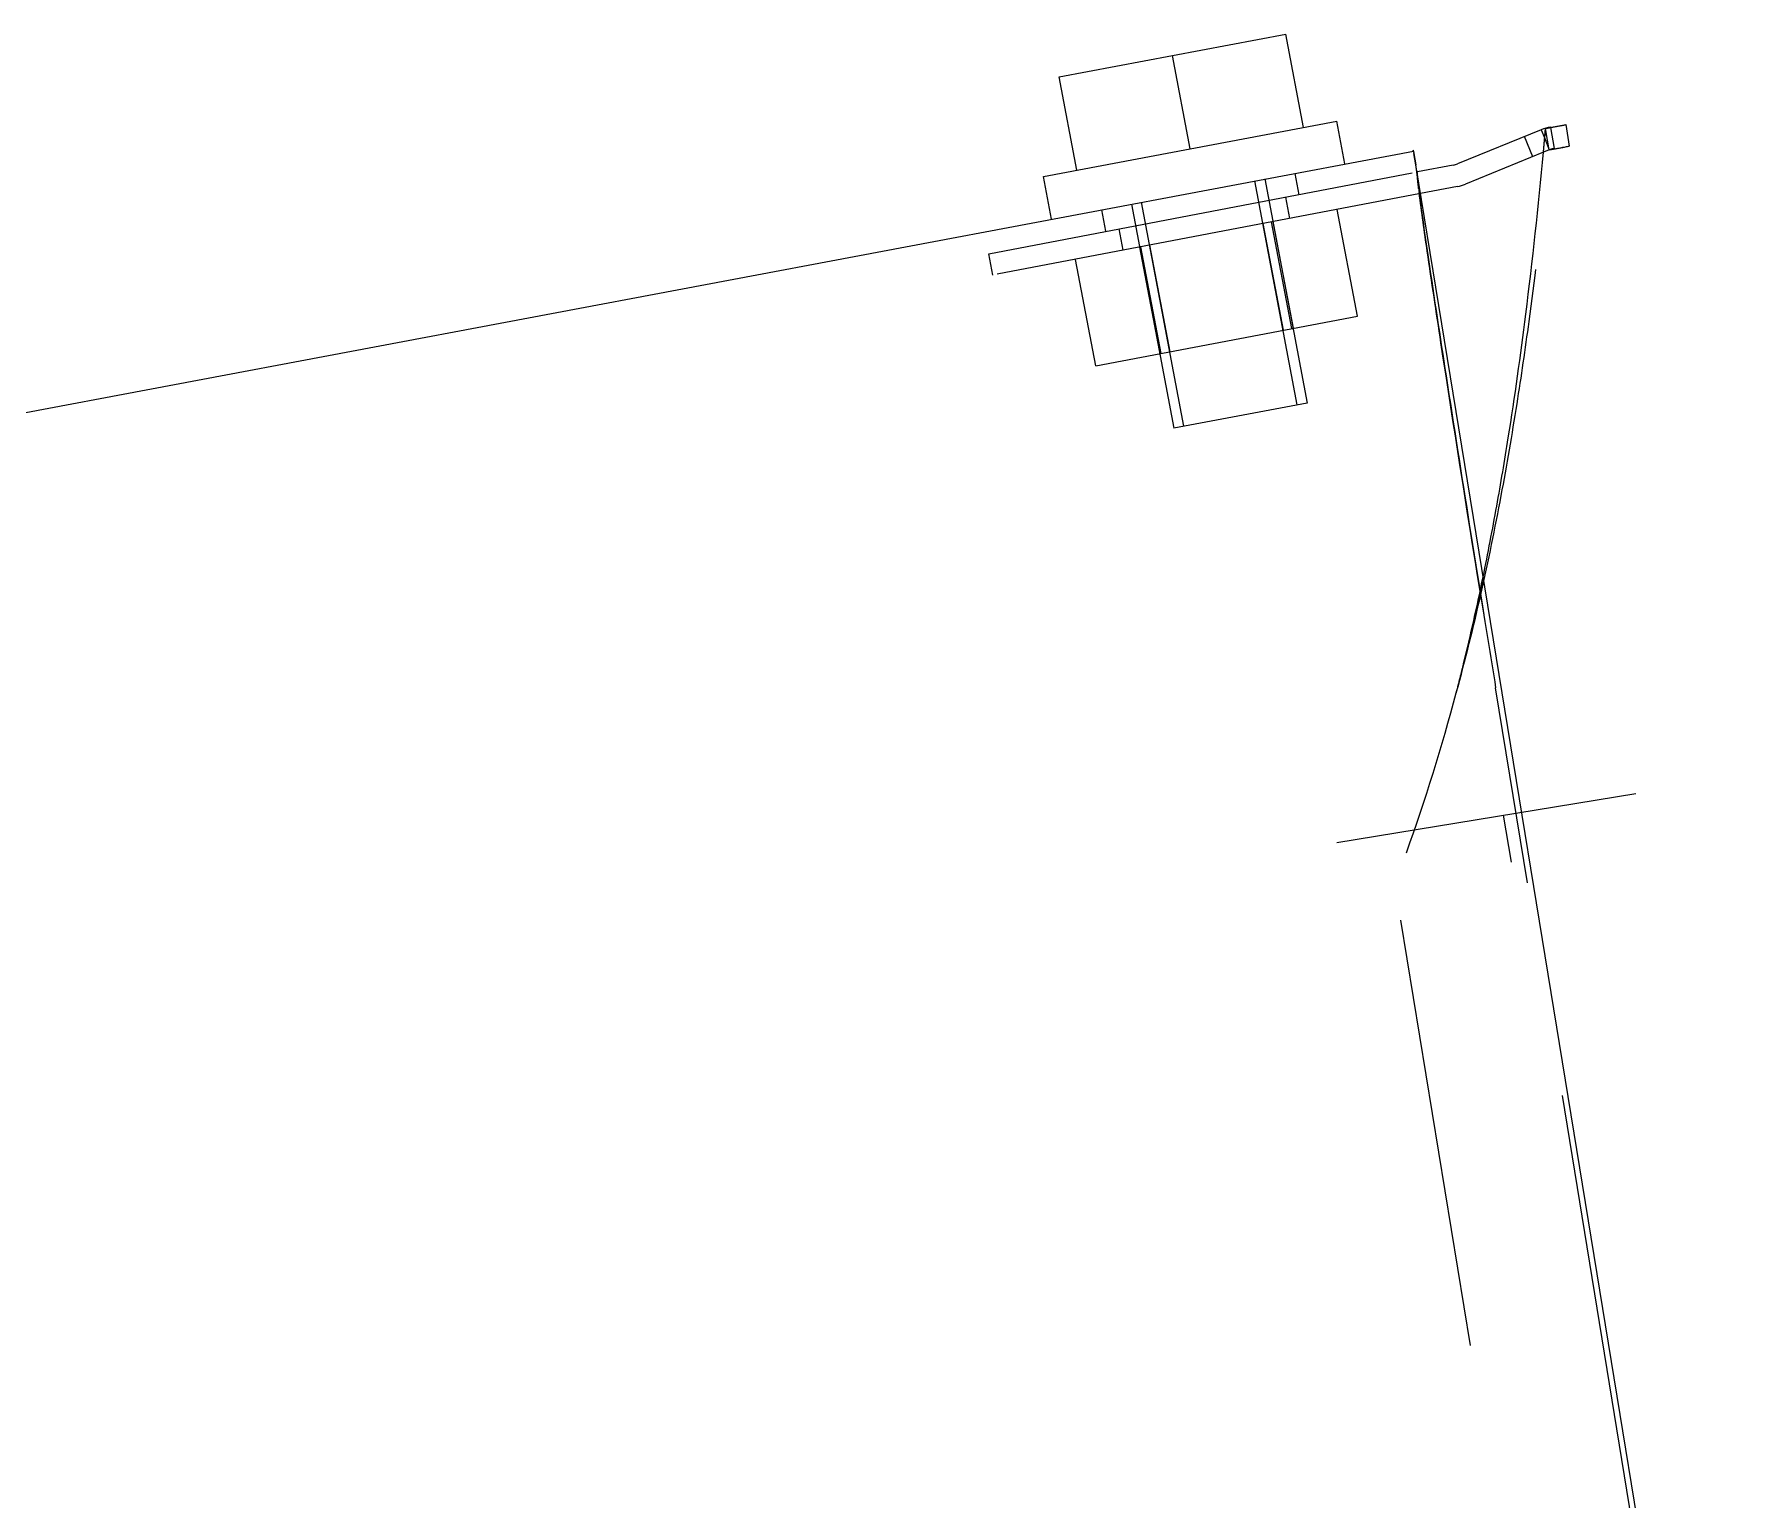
# Model space of a CAD drawing. Header units: millimetres. Extents: x -7970 to 6845, y -11075 to 1978.
# Drawn here: x 463.1 to 588.9, y -9229.4 to -9121.4 of the extents above; entities that cross this region are included whole.
import ezdxf

# ---------------------------------------------------------------- set-up
doc = ezdxf.new("R2010")
doc.units = ezdxf.units.MM
doc.header["$LTSCALE"] = 5
doc.linetypes.add('DASHED2', pattern=[9.525, 6.35, -3.175])
doc.layers.add('Layer0022', color=7, linetype='Continuous')

# ---------------------------------------------------------------- blocks, each defined once
blk = doc.blocks.new('DC_GROUP_ＤＸＦ２５_7')
at = {"layer": 'Layer0022', "color": 7, "linetype": 'DASHED2', "lineweight": 13}
for p, q in [((564.72, -9130.23), (564.8, -9130.74)), ((564.8, -9130.74), (565.04, -9132.48))]:
    blk.add_line(p, q, dxfattribs=at)
blk = doc.blocks.new('DC_GROUP_ＤＸＦ２５_8')
at = {"layer": 'Layer0022', "color": 7, "linetype": 'DASHED2', "lineweight": 13}
for p, q in [((564.8, -9130.71), (565.04, -9132.46)), ((565.04, -9132.46), (565.09, -9132.86))]:
    blk.add_line(p, q, dxfattribs=at)
blk = doc.blocks.new('DC_GROUP_ＤＸＦ２５_47')
at = {"layer": 'Layer0022', "color": 7, "linetype": 'Continuous', "lineweight": 13}
for p, q in [((574.34, -9129.52), (574.36, -9129.26)), ((574.36, -9129.26), (574.4, -9128.84)), ((574.28, -9130.15), (574.31, -9129.82)), ((574.31, -9129.82), (574.34, -9129.52))]:
    blk.add_line(p, q, dxfattribs=at)

msp = doc.modelspace()

# ---------------------------------------------------------------- linework, layer by layer
at = {"layer": 'Layer0022', "color": 7, "linetype": 'Continuous', "lineweight": 18}
for p, q in [((538.594, -9124.596), (555.301, -9121.449)), ((556.596, -9128.328), (555.301, -9121.449)), ((548.243, -9129.902), (546.947, -9123.023)), ((539.89, -9131.475), (538.594, -9124.596)), ((537.433, -9131.938), (559.053, -9127.866)), ((559.645, -9131.01), (559.053, -9127.866)), ((574.107, -9128.496), (567.939, -9131.01)), ((573.487, -9130.477), (572.883, -9128.995)), ((574.107, -9128.496), (574.371, -9129.144)), ((574.278, -9130.154), (574.439, -9128.39)), ((574.399, -9128.838), (574.439, -9128.39)), ((574.798, -9128.301), (574.802, -9128.329)), ((276.073, -9184.425), (564.694, -9130.059)), ((564.694, -9130.059), (564.684, -9130.002)), ((564.694, -9130.059), (564.715, -9130.233)), ((564.715, -9130.233), (564.862, -9131.086)), ((574.278, -9130.154), (568.543, -9132.492)), ((538.026, -9135.083), (537.433, -9131.938)), ((588.897, -9277.908), (564.862, -9131.086)), ((567.635, -9131.1), (564.985, -9131.605)), ((567.935, -9132.672), (565.207, -9133.192))]:
    msp.add_line(p, q, dxfattribs=at)
at = {"layer": 'Layer0022', "color": 7, "linetype": 'DASHED2', "lineweight": 18}
for p, q in [((575.922, -9128.117), (575.909, -9128.12)), ((575.922, -9128.117), (576.18, -9129.696)), ((574.371, -9129.144), (574.711, -9129.978)), ((574.697, -9129.968), (574.439, -9128.39)), ((574.819, -9128.326), (574.802, -9128.329)), ((574.802, -9128.329), (575.056, -9129.88)), ((564.694, -9130.059), (564.684, -9130.002)), ((564.684, -9130.002), (564.687, -9130.024)), ((564.686, -9130.018), (564.722, -9130.232)), ((564.862, -9131.086), (564.715, -9130.233)), ((574.711, -9129.978), (574.278, -9130.154)), ((574.697, -9129.968), (574.695, -9129.984)), ((574.696, -9129.974), (574.696, -9129.981)), ((574.709, -9129.966), (574.697, -9129.968)), ((574.767, -9129.956), (574.709, -9129.966)), ((575.086, -9129.902), (575.061, -9129.906)), ((533.412, -9137.628), (564.985, -9131.605)), ((555.96, -9131.704), (556.256, -9133.277)), ((565.207, -9133.192), (533.712, -9139.2)), ((556.122, -9148.769), (553.012, -9132.26)), ((553.749, -9132.121), (556.859, -9148.631)), ((541.711, -9134.388), (542.007, -9135.961)), ((543.922, -9133.972), (547.032, -9150.482)), ((547.769, -9150.343), (544.659, -9133.833)), ((555.268, -9133.459), (555.568, -9135.031)), ((560.568, -9142.221), (559.069, -9134.363)), ((553.603, -9135.406), (555.102, -9143.264)), ((555.748, -9143.141), (554.249, -9135.282)), ((554.34, -9135.265), (555.839, -9143.123)), ((542.989, -9135.801), (543.289, -9137.373)), ((545.254, -9136.998), (546.753, -9144.857)), ((533.712, -9139.2), (533.412, -9137.628)), ((541.286, -9145.899), (539.787, -9138.041)), ((544.517, -9137.139), (546.016, -9144.997)), ((546.107, -9144.98), (544.608, -9137.121)), ((541.286, -9145.899), (560.568, -9142.221)), ((556.859, -9148.631), (547.032, -9150.482)), ((588.495, -9277.983), (570.756, -9169.621)), ((559.056, -9180.998), (581.088, -9177.39)), ((571.319, -9178.99), (571.888, -9182.464)), ((563.735, -9186.742), (579.753, -9284.555))]:
    msp.add_line(p, q, dxfattribs=at)
at = {"layer": 'Layer0022', "color": 7, "linetype": 'Continuous', "lineweight": 18}
for centre, radius, start, end in [((568.229, -9090.426), 38.469, 279.8642, 281.53572), ((575.315, -9131.459), 3.2, 99.3, 112.175), ((568.229, -9090.429), 38.466, 279.28956, 279.86394), ((567.336, -9129.528), 1.6, 280.8, 292.175), ((567.336, -9129.528), 3.2, 280.8, 292.175)]:
    msp.add_arc(centre, radius, start, end, dxfattribs=at)
at = {"layer": 'Layer0022', "color": 7, "linetype": 'DASHED2', "lineweight": 18}
for centre, radius, start, end in [((568.243, -9090.5), 38.393, 279.86272, 281.51775), ((568.281, -9090.745), 38.145, 279.28895, 279.43419), ((568.199, -9090.251), 38.646, 279.4346, 279.83818), ((568.234, -9090.452), 40.04, 279.28939, 281.44706), ((575.315, -9131.459), 1.6, 99.3, 112.175), ((568.2, -9090.256), 40.239, 279.39254, 279.81672), ((568.225, -9090.404), 40.09, 279.85531, 281.44595), ((630.576, -9124.941), 65.967, 186.89207, 187.12286), ((4094.371, -8596.394), 3569.937, 189.123983, 189.240022), ((415.27, -9130.496), 157.612, 345.49559, 345.96442), ((422.926, -9131.309), 150, 340.34498, 345.06366)]:
    msp.add_arc(centre, radius, start, end, dxfattribs=at)
for points, knots in [([(567.858, -9169.971), (568.527, -9167.541), (569.72, -9162.72), (571.174, -9155.613), (572.32, -9148.934), (573.386, -9141.646), (574.141, -9135.4), (574.578, -9131.176), (574.697, -9129.968)], [0, 0, 0, 0, 0.1860507, 0.366588, 0.5354952, 0.6864099, 0.9103732, 1, 1, 1, 1]), ([(564.99, -9131.632), (564.975, -9131.634), (564.983, -9131.718), (564.978, -9131.761), (564.98, -9131.804)], [0, 0, 0, 0, 0.2675043, 1, 1, 1, 1]), ([(565.086, -9132.857), (565.065, -9132.68), (565.03, -9132.377), (564.994, -9132.026), (564.98, -9131.824), (564.976, -9131.722), (564.979, -9131.67), (564.983, -9131.633), (564.99, -9131.632)], [0, 0, 0, 0, 0.4331315, 0.7442809, 0.8538607, 0.932706, 0.9809462, 1, 1, 1, 1]), ([(564.98, -9131.804), (564.983, -9131.862), (565.009, -9132.214), (565.051, -9132.564), (565.086, -9132.857)], [0, 0, 0, 0, 0.164769, 1, 1, 1, 1]), ([(565.086, -9132.857), (565.295, -9134.59), (565.967, -9139.179), (567.21, -9147.408), (568.869, -9157.934), (570.102, -9165.597), (570.756, -9169.621)], [0, 0, 0, 0, 0.1407353, 0.3740263, 0.671222, 1, 1, 1, 1]), ([(569.603, -9162.483), (568.623, -9156.386), (567.3, -9148.042), (565.828, -9138.25), (565.299, -9134.563), (565.118, -9133.121)], [0, 0, 0, 0, 0.6237472, 0.8532508, 1, 1, 1, 1]), ([(568.176, -9168.721), (568.25, -9168.426), (568.847, -9166.008), (569.39, -9163.577), (569.831, -9161.435)], [0, 0, 0, 0, 0.1221036, 1, 1, 1, 1]), ([(569.831, -9161.435), (569.758, -9161.787), (569.249, -9164.225), (568.693, -9166.653), (568.176, -9168.721)], [0, 0, 0, 0, 0.1441534, 1, 1, 1, 1])]:
    msp.add_open_spline(points, degree=3, knots=knots, dxfattribs=at)
at = {"layer": 'Layer0022', "color": 7, "linetype": 'Continuous', "lineweight": 18}
msp.add_open_spline([(569.831, -9161.435), (570.188, -9159.701), (570.844, -9156.291), (571.931, -9149.846), (573.153, -9141.164), (573.908, -9134.137), (574.278, -9130.154)], degree=3, knots=[0, 0, 0, 0, 0.1681054, 0.3294481, 0.6203059, 1, 1, 1, 1], dxfattribs=at)
at = {"layer": 'Layer0022', "color": 7, "linetype": 'DASHED2', "lineweight": 18}
msp.add_open_spline([(567.858, -9169.971), (567.966, -9169.554), (568.072, -9169.138), (568.176, -9168.721)], degree=3, dxfattribs=at)

# ---------------------------------------------------------------- block references
at = {"layer": 'Layer0022', "linetype": 'Continuous'}
for name in ['DC_GROUP_ＤＸＦ２５_47', 'DC_GROUP_ＤＸＦ２５_7', 'DC_GROUP_ＤＸＦ２５_8']:
    msp.add_blockref(name, (0, 0), dxfattribs=at)

doc.saveas('drawing.dxf')
